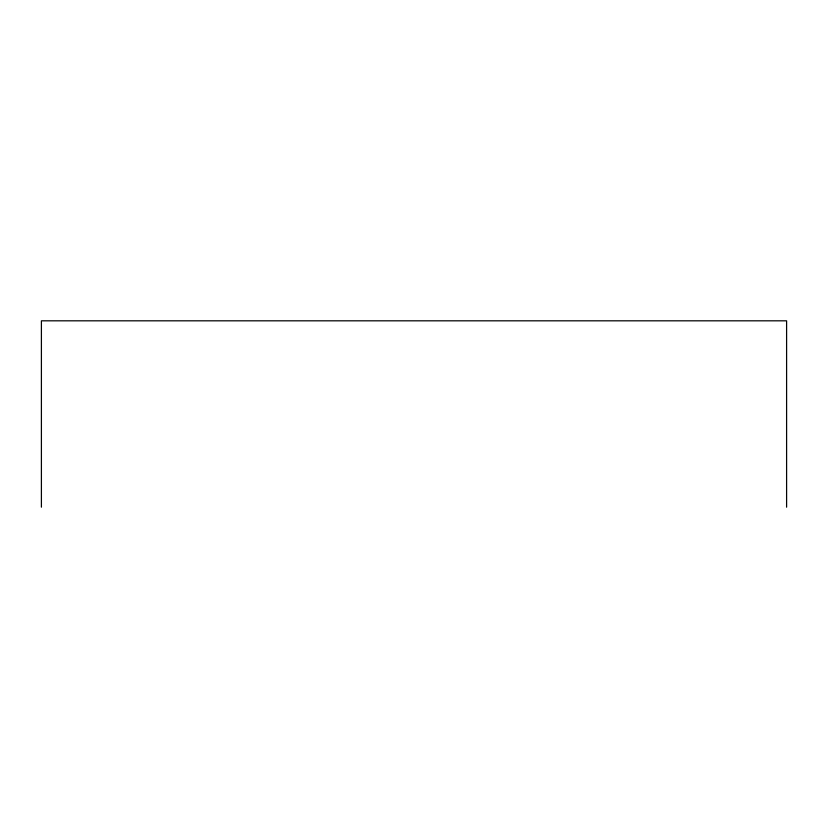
<?xml version="1.0" encoding="UTF-8"?>
<svg xmlns="http://www.w3.org/2000/svg" width="828" height="828" viewBox="0 0 828 828"><rect width="100%" height="100%" fill="white"/><g stroke="black" fill="none" stroke-linecap="round" stroke-linejoin="round"><path stroke-width="1.24" d="M786.6 507.181L786.6 320.819L41.4 320.819L41.4 507.181"/></g></svg>
